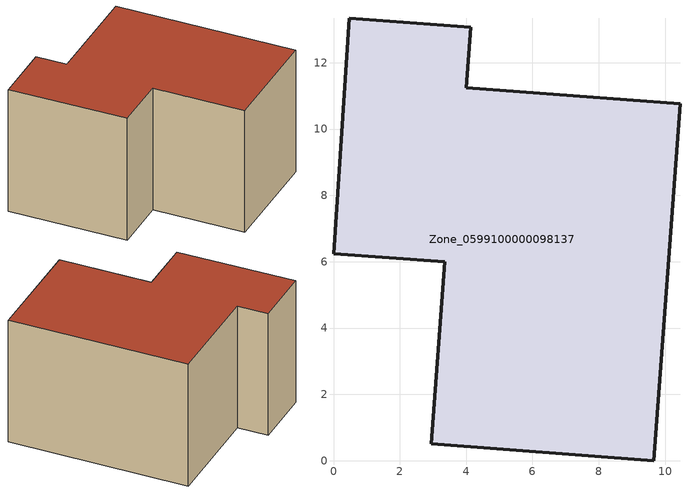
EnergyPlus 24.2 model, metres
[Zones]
Zone_0599100000098137
 floor ground (C_G): 0,6.24 0.48,13.34 4.14,13.07 4,11.24 10.45,10.76 9.65,0 2.95,0.51 3.36,6 z0
 wall outside (C_F): 0.48,13.34 0,6.24 3.36,6 2.95,0.51 9.65,0 10.45,10.76 4,11.24 4.14,13.07 0.48,13.34 z0:7.87
 roof outside (C_R): 10.45,10.76 4,11.24 4.14,13.07 0.48,13.34 0,6.24 3.36,6 2.95,0.51 9.65,0 z7.87
[BUILDING]
Pand.0599100000098137: North Axis=0; Terrain=City; Loads Convergence Tolerance Value=0.04; Temperature Convergence Tolerance Value=0.4; Solar Distribution=FullExterior; Maximum Number of Warmup Days=25; Minimum Number of Warmup Days=1
[Site:Location]
Rotterdam.The.Hague.AP_ZH_NLD Design_Conditions: Latitude=51.96; Longitude=4.45; Time Zone=1; Elevation=-4.5
[SITE:GROUNDTEMPERATURE:BUILDINGSURFACE]
18, 18, 18, 18, 18, 18, 18, 18, 18, 18, 18, 18
[MATERIAL] Thermal Absorptance=0.9; Solar Absorptance=0.7; Visible Absorptance=0.7
Name | Roughness | Thickness | Conductivity | Density | Specific Heat
G.TC.1946-1964 | MediumSmooth | 0.15 | 1 | 540 | 1210
F.TC.1946-1964 | Rough | 0.3 | 0.857143 | 1920 | 840
R.TC.1946-1964 | MediumRough | 0.2 | 0.235294 | 1500 | 1000
[CONSTRUCTION]
C_G: G.TC.1946-1964
C_F: F.TC.1946-1964
C_R: R.TC.1946-1964
[ZONE]
Zone_0599100000098137: Type=1; Multiplier=1; Ceiling Height=Autocalculate; Volume=Autocalculate; Floor Area=autocalculate; Part of Total Floor Area=Yes
[ZONEINFILTRATION:DESIGNFLOWRATE]
Infil_Zone_0599100000098137: Zone or ZoneList or Space or SpaceList=Zone_0599100000098137; Schedule=AlwaysOn; Design Flow Rate Calculation Method=Flow/Area; Flow Rate per Floor Area=0.003; Constant Term Coefficient=1; Temperature Term Coefficient=0; Velocity Term Coefficient=0; Velocity Squared Term Coefficient=0
[HVACTEMPLATE:ZONE:IDEALLOADSAIRSYSTEM]
Zone_0599100000098137: Maximum Heating Supply Air Temperature=50; Minimum Cooling Supply Air Temperature=13; Maximum Heating Supply Air Humidity Ratio=0.0156; Minimum Cooling Supply Air Humidity Ratio=0.0077; Heating Limit=NoLimit; Cooling Limit=NoLimit; Dehumidification Control Type=ConstantSensibleHeatRatio; Cooling Sensible Heat Ratio=0.7; Dehumidification Setpoint=60; Humidification Control Type=None; Humidification Setpoint=30; Outdoor Air Method=None; Outdoor Air Flow Rate per Person=0.00944; Outdoor Air Flow Rate per Zone Floor Area=0; Outdoor Air Flow Rate per Zone=0; Demand Controlled Ventilation Type=None; Outdoor Air Economizer Type=NoEconomizer; Heat Recovery Type=None; Sensible Heat Recovery Effectiveness=0.7; Latent Heat Recovery Effectiveness=0.65
[ZONECONTROL:THERMOSTAT]
ThermostatControl_Zone_0599100000098137: Zone or ZoneList=Zone_0599100000098137; Control Type Schedule=DualSetpointControlType; Control 1=Thermostat_Zone_0599100000098137; Temperature Difference Between Cutout And Setpoint=0
[THERMOSTATSETPOINT:DUALSETPOINT]
Thermostat_Zone_0599100000098137: Heating Setpoint Temperature Schedule=HeatingSetpoint_Zone_0599100000098137; Cooling Setpoint Temperature Schedule=CoolingSetpoint_Zone_0599100000098137
[SCHEDULE:COMPACT]
HeatingSetpoint_Zone_0599100000098137: Through: 12/31, For: AllDays, Until: 24:00, 21
CoolingSetpoint_Zone_0599100000098137: Through: 12/31, For: AllDays, Until: 24:00, 24
DualSetpointControlType: Through: 12/31, For: AllDays, Until: 24:00, 4
AlwaysOn: Through: 12/31, For: AllDays, Until: 24:00, 1
